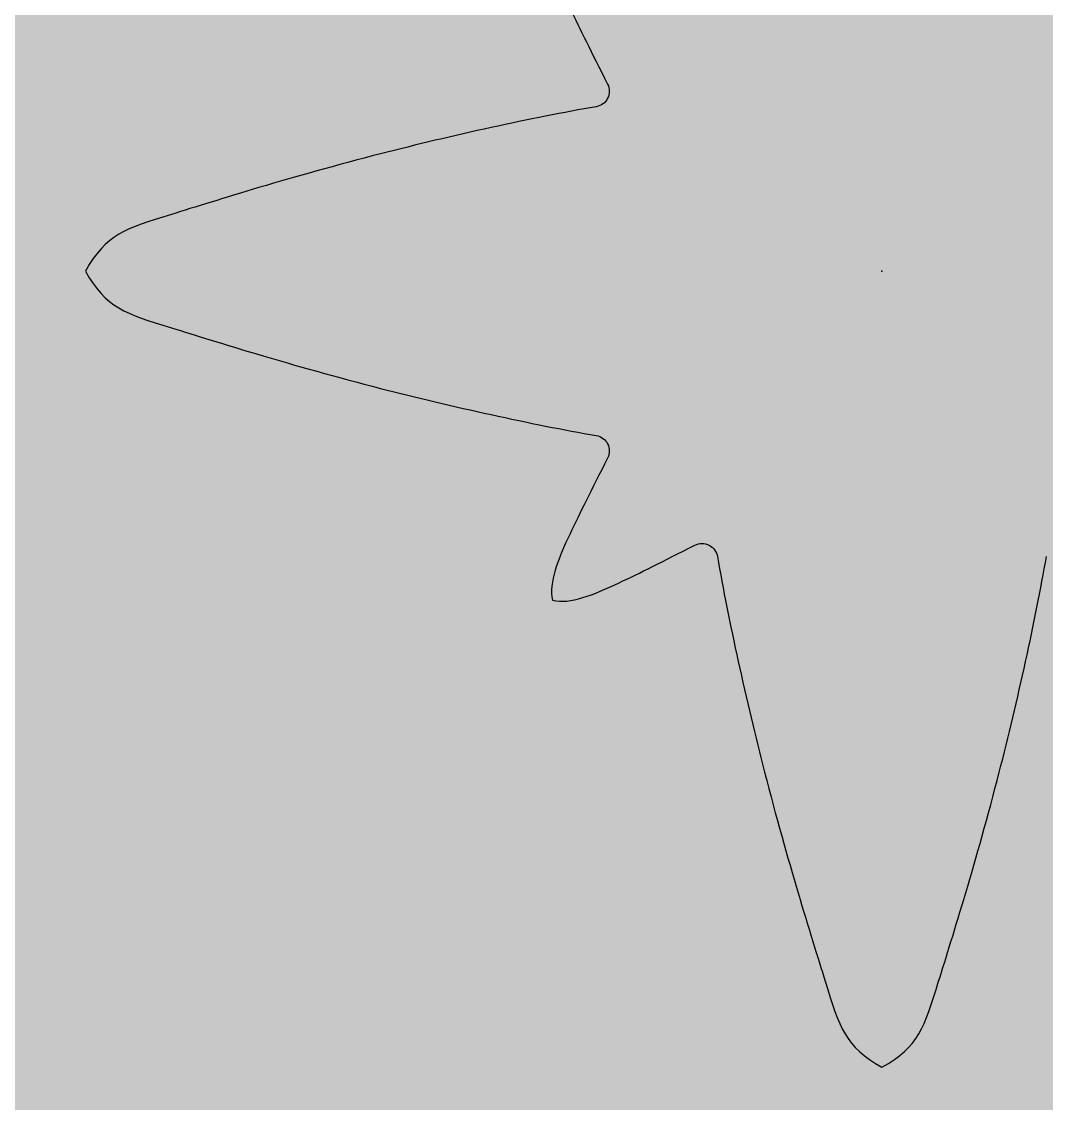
# Model space of a CAD drawing. Header units: metres. Extents: x -6.5 to 29.8, y -1.8 to 5.3.
# Drawn here: x 1.8658 to 1.9623, y 1.0036 to 1.1055 of the extents above; entities that cross this region are included whole.
import ezdxf

# ---------------------------------------------------------------- set-up
doc = ezdxf.new("R2010")
doc.units = ezdxf.units.M
doc.layers.add('BANDERA$ESTRELLAS$GRANDE', color=252, linetype='Continuous', true_color=0x696969)
doc.layers.add('FONDO', color=7, linetype='Continuous', true_color=0x0f132e)

msp = doc.modelspace()

# ---------------------------------------------------------------- hatches: boundary and pattern name
at = {"layer": 'BANDERA$ESTRELLAS$GRANDE'}
msp.add_hatch(color=256, dxfattribs=at).paths.add_polyline_path([(1.972619872218361, 1.099583941419737), (1.976162257160124, 1.106724006397385), (1.976575765037367, 1.107619057667422), (1.976954627177946, 1.108488566200548), (1.977127184128153, 1.108912704659358), (1.977286421281595, 1.109329212696248), (1.977430785850737, 1.109737675398653), (1.977558725048047, 1.110137677854008), (1.977616049886161, 1.110334376828866), (1.977668686085991, 1.110528805149749), (1.977716439549097, 1.110720910952589), (1.977759116177036, 1.110910642373313), (1.977796521871368, 1.111097947547852), (1.977828462533649, 1.111282774612135), (1.977854744065439, 1.111465071702091), (1.977875172368296, 1.11164478695365), (1.977889553343778, 1.111821868502741), (1.97789441542799, 1.111909405431339), (1.977897692893444, 1.111996264485294), (1.977899361477832, 1.112082439181596), (1.977899396918851, 1.112167923037238), (1.977897774954195, 1.112252709569209), (1.977894471321559, 1.112336792294502), (1.977889461758637, 1.112420164730108), (1.977882722003125, 1.112502820393017), (1.977874227792717, 1.112584752800221), (1.977863954865108, 1.112665955468712), (1.977851878957993, 1.112746421915479), (1.977837975809067, 1.112826145657515), (1.977822221156024, 1.112905120211811), (1.977804590736559, 1.112983339095357), (1.977726371853012, 1.113000969514822), (1.977647397298717, 1.113016724167865), (1.977567673556681, 1.113030627316792), (1.977487207109914, 1.113042703223907), (1.977406004441423, 1.113052976151516), (1.977324072034219, 1.113061470361924), (1.97724141637131, 1.113068210117436), (1.977158043935704, 1.113073219680357), (1.977073961210411, 1.113076523312994), (1.97698917467844, 1.11307814527765), (1.976903690822798, 1.113078109836631), (1.976817516126496, 1.113076441252242), (1.976730657072541, 1.113073163786789), (1.976643120143943, 1.113068301702577), (1.976466038594852, 1.113053920727095), (1.976286323343293, 1.113033492424238), (1.976104026253337, 1.113007210892448), (1.975919199189054, 1.112975270230167), (1.975731894014515, 1.112937864535835), (1.975542162593791, 1.112895187907896), (1.975350056790952, 1.11284743444479), (1.975155628470068, 1.11279479824496), (1.97495892949521, 1.112737473406847), (1.974558927039855, 1.112609534209537), (1.97415046433745, 1.112465169640395), (1.97373395630056, 1.112305932486954), (1.97330981784175, 1.112133375536747), (1.972440309308624, 1.111754513396168), (1.964504159708158, 1.107895800688739), (1.964466769828275, 1.107873732514356), (1.964428484897546, 1.107852630567065), (1.964389340067713, 1.107832543618801), (1.964349373810013, 1.107813518877301), (1.964308627839963, 1.107795601715645), (1.964267147016484, 1.107778835404801), (1.964224979215307, 1.107763260851987), (1.964182175176944, 1.107748916347655), (1.964138788329844, 1.107735837323945), (1.964094874589728, 1.107724056127384), (1.964050492136443, 1.107713601808529), (1.964005701170012, 1.107704499931109), (1.963960563647891, 1.107696772402997), (1.963915143005747, 1.107690437331153), (1.963869503864312, 1.10768550890235), (1.963823711725152, 1.107681997291196), (1.963777832658282, 1.107679908596629), (1.963731932984803, 1.107679244807647), (1.963686078957709, 1.107680003798685), (1.963640336444112, 1.107682179354635), (1.963594770612061, 1.107685761225095), (1.963549445625072, 1.107690735207072), (1.963504424347312, 1.107697083254983), (1.963459768062243, 1.107704783616427), (1.963415536207251, 1.107713810991939), (1.963371786126551, 1.107724136716619), (1.963328572844345, 1.107735728961307), (1.963285948859898, 1.107748552950818), (1.963243963965828, 1.107762571196559), (1.963202665090616, 1.107777743740825), (1.963162096165916, 1.107794028409967), (1.96312229801898, 1.107811381073702), (1.963083026144831, 1.107829893970262), (1.96304405008353, 1.107849690301887), (1.963005429931917, 1.107870768420463), (1.962967226359634, 1.107893123053284), (1.962929500343164, 1.107916745213186), (1.962892312887943, 1.107941622131605), (1.962855724740814, 1.107967737216156), (1.962819796095311, 1.107995070034105), (1.962784586292481, 1.108023596322809), (1.962750153520088, 1.108053288027857), (1.962716554513192, 1.108084113369346), (1.962683844259155, 1.108116036936303), (1.962652075710139, 1.108149019808939), (1.962621299506152, 1.108183019708002), (1.962591563711597, 1.108217991170132), (1.962562913568157, 1.108253885747754), (1.962535391266645, 1.108290652231694), (1.962509035740225, 1.10832823689437), (1.962483882481131, 1.108366583751152), (1.962459963382688, 1.108405634837226), (1.962437306608096, 1.108445330497083), (1.962415936487075, 1.108485609683642), (1.962395873441074, 1.10852641026389), (1.962377133937362, 1.108567669327902), (1.962359730471944, 1.108609323498115), (1.962343671580826, 1.108651309235783), (1.962328961878855, 1.108693563141683), (1.962315602124967, 1.108736022248282), (1.962303589312402, 1.108778624300791), (1.962292916782168, 1.108821308024757), (1.962283574357817, 1.108864013378141), (1.962275548499393, 1.108906681786066), (1.961385817235288, 1.113667152676557), (1.960312109087854, 1.118788899699161), (1.95911223857694, 1.124036021037959), (1.957844020222391, 1.129172614877027), (1.956232659633937, 1.135184396172821), (1.952134562635619, 1.148878173353596), (1.951437672058374, 1.151077724805875), (1.95121896838487, 1.151708854177714), (1.950997727995257, 1.152295653160638), (1.950884406536491, 1.152573684412609), (1.950768350904195, 1.152842139854975), (1.950648861100202, 1.153101521750276), (1.950525237126345, 1.153352332361052), (1.950396778984456, 1.153595073949846), (1.950262786676368, 1.153830248779198), (1.950122560203914, 1.154058359111648), (1.950049890406622, 1.15416992204858), (1.949975399568926, 1.154279907209739), (1.949899000191054, 1.154388377377943), (1.949820604773236, 1.15449539533601), (1.949740125815701, 1.154601023866757), (1.949657475818678, 1.154705325753002), (1.949572567282396, 1.154808363777563), (1.949485312707084, 1.154910200723258), (1.949395624592971, 1.155010899372903), (1.949303415440287, 1.155110522509317), (1.949208597749259, 1.155209132915316), (1.949111084020118, 1.15530679337372), (1.949010786753092, 1.155403566667345), (1.948907618448411, 1.155499515579009), (1.948801491606304, 1.155594702891529), (1.948692318726999, 1.155689191387724), (1.948464484857714, 1.155876323062407), (1.948223416842388, 1.156061412865597), (1.947968414682854, 1.156244963059837), (1.947698778380945, 1.156427475907667), (1.947413807938494, 1.156609453671628), (1.947112803357333, 1.156791398614262), (1.946795064639295, 1.156973812998108), (1.946477325921256, 1.156791398614262), (1.946176321340094, 1.156609453671628), (1.945891350897643, 1.156427475907667), (1.945621714595734, 1.156244963059837), (1.9453667124362, 1.156061412865597), (1.945125644420874, 1.155876323062406), (1.944897810551589, 1.155689191387724), (1.944788637672284, 1.155594702891529), (1.944682510830176, 1.155499515579009), (1.944579342525495, 1.155403566667345), (1.944479045258469, 1.15530679337372), (1.944381531529328, 1.155209132915316), (1.944286713838301, 1.155110522509316), (1.944194504685616, 1.155010899372902), (1.944104816571503, 1.154910200723257), (1.944017561996191, 1.154808363777563), (1.943932653459909, 1.154705325753002), (1.943850003462885, 1.154601023866756), (1.94376952450535, 1.154495395336009), (1.943691129087532, 1.154388377377942), (1.943614729709661, 1.154279907209738), (1.943540238871964, 1.154169922048579), (1.943467569074672, 1.154058359111648), (1.943327342602218, 1.153830248779197), (1.94319335029413, 1.153595073949845), (1.943064892152241, 1.153352332361052), (1.942941268178384, 1.153101521750275), (1.942821778374391, 1.152842139854974), (1.942705722742095, 1.152573684412608), (1.942592401283329, 1.152295653160637), (1.942371160893716, 1.151708854177713), (1.942152457220212, 1.151077724805874), (1.93890192252701, 1.140541968786797), (1.937357469644652, 1.13518439617282), (1.935746109056198, 1.129172614877026), (1.934477890701651, 1.124036021037957), (1.933278020190738, 1.11878889969916), (1.932204312043305, 1.113667152676554), (1.931314580779199, 1.108906681786063), (1.931306554920776, 1.108864013378139), (1.931297212496425, 1.108821308024755), (1.931286539966192, 1.108778624300788), (1.931274527153626, 1.10873602224828), (1.931261167399739, 1.10869356314168), (1.931246457697769, 1.10865130923578), (1.931230398806651, 1.108609323498113), (1.931212995341232, 1.1085676693279), (1.931194255837521, 1.108526410263887), (1.93117419279152, 1.10848560968364), (1.931152822670499, 1.108445330497081), (1.931130165895907, 1.108405634837223), (1.931106246797464, 1.108366583751149), (1.93108109353837, 1.108328236894367), (1.931054738011949, 1.108290652231692), (1.931027215710437, 1.108253885747752), (1.930998565566998, 1.108217991170129), (1.930968829772443, 1.108183019707999), (1.930938053568456, 1.108149019808937), (1.93090628501944, 1.108116036936301), (1.930873574765404, 1.108084113369343), (1.930839975758508, 1.108053288027854), (1.930805542986114, 1.108023596322806), (1.930770333183284, 1.107995070034102), (1.930734404537782, 1.107967737216153), (1.930697816390653, 1.107941622131603), (1.930660628935431, 1.107916745213183), (1.930622902918961, 1.107893123053281), (1.930584699346679, 1.107870768420461), (1.930546079195066, 1.107849690301885), (1.930507103133765, 1.107829893970259), (1.930467831259616, 1.107811381073699), (1.93042803311268, 1.107794028409965), (1.93038746418798, 1.107777743740822), (1.930346165312768, 1.107762571196557), (1.930304180418699, 1.107748552950815), (1.930261556434251, 1.107735728961304), (1.930218343152046, 1.107724136716616), (1.930174593071345, 1.107713810991937), (1.930130361216353, 1.107704783616424), (1.930085704931284, 1.10769708325498), (1.930040683653525, 1.107690735207069), (1.929995358666535, 1.107685761225092), (1.929949792834484, 1.107682179354633), (1.929904050320887, 1.107680003798682), (1.929858196293794, 1.107679244807644), (1.929812296620314, 1.107679908596626), (1.929766417553444, 1.107681997291193), (1.929720625414284, 1.107685508902347), (1.92967498627285, 1.10769043733115), (1.929629565630705, 1.107696772402994), (1.929584428108584, 1.107704499931106), (1.929539637142153, 1.107713601808526), (1.929495254688868, 1.107724056127381), (1.929451340948752, 1.107735837323942), (1.929407954101652, 1.107748916347652), (1.92936515006329, 1.107763260851984), (1.929322982262114, 1.107778835404799), (1.929281501438634, 1.107795601715642), (1.929240755468584, 1.107813518877299), (1.929200789210883, 1.107832543618798), (1.92916164438105, 1.107852630567063), (1.929123359450321, 1.107873732514353), (1.929085969570439, 1.107895800688736), (1.92204487124001, 1.111341005518923), (1.921149819969973, 1.111754513396165), (1.920280311436847, 1.112133375536743), (1.919856172978036, 1.11230593248695), (1.919439664941146, 1.112465169640391), (1.919031202238741, 1.112609534209533), (1.918631199783386, 1.112737473406843), (1.918434500808528, 1.112794798244956), (1.918240072487644, 1.112847434444786), (1.918047966684804, 1.112895187907892), (1.91785823526408, 1.112937864535831), (1.917670930089541, 1.112975270230162), (1.917486103025258, 1.113007210892444), (1.917303805935302, 1.113033492424234), (1.917124090683743, 1.11305392072709), (1.916947009134652, 1.113068301702572), (1.916859472206053, 1.113073163786785), (1.916772613152099, 1.113076441252238), (1.916686438455796, 1.113078109836627), (1.916600954600155, 1.113078145277646), (1.916516168068183, 1.113076523312989), (1.91643208534289, 1.113073219680353), (1.916348712907284, 1.113068210117432), (1.916266057244374, 1.113061470361919), (1.91618412483717, 1.113052976151512), (1.91610292216868, 1.113042703223903), (1.916022455721912, 1.113030627316788), (1.915942731979876, 1.113016724167861), (1.91586375742558, 1.113000969514818), (1.915785538542034, 1.112983339095353), (1.915767908122569, 1.112905120211806), (1.915752153469526, 1.112826145657511), (1.9157382503206, 1.112746421915475), (1.915726174413484, 1.112665955468708), (1.915715901485876, 1.112584752800217), (1.915707407275468, 1.112502820393013), (1.915700667519955, 1.112420164730104), (1.915695657957034, 1.112336792294498), (1.915692354324398, 1.112252709569205), (1.915690732359742, 1.112167923037233), (1.915690767800761, 1.112082439181592), (1.915692436385149, 1.111996264485289), (1.915695713850603, 1.111909405431335), (1.915700575934815, 1.111821868502736), (1.915714956910297, 1.111644786953645), (1.915735385213154, 1.111465071702086), (1.915761666744944, 1.111282774612131), (1.915793607407225, 1.111097947547848), (1.915831013101557, 1.110910642373309), (1.915873689729496, 1.110720910952585), (1.915921443192602, 1.110528805149745), (1.915974079392432, 1.110334376828861), (1.916031404230546, 1.110137677854004), (1.916159343427856, 1.109737675398648), (1.916303707996998, 1.109329212696244), (1.91646294515044, 1.108912704659354), (1.916635502100647, 1.108488566200543), (1.917014364241226, 1.107619057667418), (1.917427872118468, 1.106724006397381), (1.920988484824393, 1.099546407057111), (1.921005751983025, 1.099508131707887), (1.921022018751823, 1.099469150482511), (1.921037246959562, 1.099429501141761), (1.9210514002588, 1.099389224011393), (1.921064444331869, 1.099348361877335), (1.921076347090104, 1.099306959861609), (1.92108707886424, 1.099265065279471), (1.921096612583981, 1.099222727478454), (1.921104923944734, 1.099179997660268), (1.921111991559679, 1.099136928686766), (1.921117797095403, 1.099093574871376), (1.921122325389533, 1.099049991757658), (1.921125564548965, 1.099006235886793), (1.921127506027519, 1.098962364556025), (1.921128144682066, 1.098918435570182), (1.921127478806454, 1.098874506988524), (1.921125510142811, 1.098830636869243), (1.921122243870085, 1.098786883013967), (1.921117688569961, 1.098743302714635), (1.921111856170575, 1.098699952505048), (1.921104761868717, 1.098656887919357), (1.921096424031452, 1.098614163259622), (1.921086864078352, 1.098571831374431), (1.921076106345733, 1.098529943450425), (1.921064177934467, 1.098488548818353), (1.921051108543129, 1.098447694775075), (1.921036930288342, 1.098407426422723), (1.921021677514278, 1.098367786525949), (1.921005386593361, 1.09832881538798), (1.920988095720208, 1.098290550745931), (1.920969844700876, 1.098253027685595), (1.920950542844799, 1.098216034198119), (1.92093007369995, 1.09817937125723), (1.920908441785316, 1.098143091731762), (1.920885654709648, 1.098107248772685), (1.920861723228358, 1.098071895593009), (1.920836661281964, 1.098037085239879), (1.920810486015037, 1.098002870360644), (1.920783217774797, 1.097969302964815), (1.92075488008871, 1.097936434183969), (1.920725499620697, 1.097904314031741), (1.92069510610578, 1.097872991166123), (1.920663732263289, 1.097842512656297), (1.920631413688985, 1.097812923756283), (1.92059818872676, 1.097784267687569), (1.920564098320798, 1.097756585432899), (1.92052918584937, 1.097729915543217), (1.920493496941652, 1.097704293959686), (1.920457079279179, 1.097679753852466), (1.920419982383766, 1.097656325477796), (1.920382257393838, 1.097634036054653), (1.920343956831323, 1.097612909662039), (1.92030513436129, 1.097592967157681), (1.920265844546628, 1.097574226118662), (1.920226142600065, 1.097556700804222), (1.920186084135842, 1.097540402140698), (1.920145724923274, 1.097525337728306), (1.920105120644405, 1.097511511869214), (1.920064326657807, 1.097498925616104), (1.920023397770469, 1.097487576840217), (1.919982388019548, 1.097477460317676), (1.919941350465571, 1.097468567832697), (1.919900336998486, 1.097460888296167), (1.915133386905127, 1.096570865648712), (1.910002121142919, 1.095495716195463), (1.904743944748966, 1.094293622863823), (1.899596262760378, 1.093022768581193), (1.893584481464584, 1.091411407992738), (1.87989070428381, 1.087313310994418), (1.877691152831531, 1.086616420417172), (1.877060023459693, 1.086397716743668), (1.876473224476769, 1.086176476354055), (1.876195193224797, 1.086063154895289), (1.875926737782431, 1.085947099262993), (1.875667355887131, 1.085827609459), (1.875416545276354, 1.085703985485143), (1.875173803687561, 1.085575527343255), (1.874938628858209, 1.085441535035167), (1.874710518525758, 1.085301308562712), (1.874598955588827, 1.08522863876542), (1.874488970427668, 1.085154147927724), (1.874380500259464, 1.085077748549853), (1.874273482301397, 1.084999353132035), (1.874167853770649, 1.0849188741745), (1.874063551884404, 1.084836224177477), (1.873960513859843, 1.084751315641195), (1.873858676914149, 1.084664061065882), (1.873757978264504, 1.084574372951769), (1.87365835512809, 1.084482163799085), (1.87355974472209, 1.084387346108058), (1.873462084263686, 1.084289832378917), (1.873365310970061, 1.084189535111891), (1.873269362058398, 1.08408636680721), (1.873174174745877, 1.083980239965102), (1.873079686249682, 1.083871067085798), (1.872892554575, 1.083643233216512), (1.872707464771809, 1.083402165201187), (1.872523914577569, 1.083147163041653), (1.872341401729739, 1.082877526739745), (1.872159423965778, 1.082592556297293), (1.871977479023145, 1.082291551716132), (1.871795064639299, 1.081973812998094), (1.871977479023145, 1.081656074280056), (1.872159423965778, 1.081355069698895), (1.872341401729739, 1.081070099256444), (1.872523914577569, 1.080800462954535), (1.872707464771809, 1.080545460795002), (1.872892554575, 1.080304392779676), (1.873079686249682, 1.080076558910391), (1.873174174745877, 1.079967386031086), (1.873269362058398, 1.079861259188979), (1.873365310970061, 1.079758090884298), (1.873462084263686, 1.079657793617272), (1.87355974472209, 1.079560279888131), (1.87365835512809, 1.079465462197104), (1.873757978264504, 1.07937325304442), (1.873858676914149, 1.079283564930307), (1.873960513859843, 1.079196310354994), (1.874063551884404, 1.079111401818712), (1.874167853770649, 1.079028751821689), (1.874273482301397, 1.078948272864154), (1.874380500259464, 1.078869877446337), (1.874488970427668, 1.078793478068465), (1.874598955588827, 1.078718987230769), (1.874710518525758, 1.078646317433477), (1.874938628858209, 1.078506090961022), (1.875173803687561, 1.078372098652935), (1.875416545276354, 1.078243640511046), (1.875667355887131, 1.078120016537189), (1.875926737782432, 1.078000526733196), (1.876195193224798, 1.077884471100901), (1.876473224476769, 1.077771149642135), (1.877060023459693, 1.077549909252522), (1.877691152831532, 1.077331205579018), (1.88822690885061, 1.074080670885816), (1.893584481464587, 1.072536218003457), (1.899596262760381, 1.070924857415004), (1.904743944748967, 1.069654003132375), (1.910002121142918, 1.068451909800737), (1.915133386905126, 1.06737676034749), (1.919900336998486, 1.066486737700036), (1.919941350465572, 1.066479058163507), (1.919982388019548, 1.066470165678526), (1.920023397770469, 1.066460049155986), (1.920064326657807, 1.066448700380099), (1.920105120644406, 1.066436114126989), (1.920145724923275, 1.066422288267897), (1.920186084135842, 1.066407223855506), (1.920226142600065, 1.066390925191982), (1.920265844546627, 1.066373399877542), (1.92030513436129, 1.066354658838522), (1.920343956831324, 1.066334716334165), (1.920382257393839, 1.06631358994155), (1.920419982383767, 1.066291300518407), (1.92045707927918, 1.066267872143738), (1.920493496941653, 1.066243332036517), (1.920529185849371, 1.066217710452986), (1.920564098320799, 1.066191040563305), (1.920598188726762, 1.066163358308635), (1.920631413688987, 1.066134702239921), (1.920663732263291, 1.066105113339906), (1.920695106105782, 1.066074634830081), (1.920725499620698, 1.066043311964462), (1.920754880088711, 1.066011191812234), (1.920783217774799, 1.065978323031388), (1.92081048601504, 1.065944755635559), (1.920836661281967, 1.065910540756324), (1.920861723228361, 1.065875730403195), (1.920885654709651, 1.065840377223518), (1.920908441785319, 1.065804534264442), (1.920930073699954, 1.065768254738974), (1.920950542844802, 1.065731591798084), (1.920969844700879, 1.065694598310608), (1.920988095720212, 1.065657075250272), (1.921005386593364, 1.065618810608224), (1.921021677514282, 1.065579839470254), (1.921036930288345, 1.06554019957348), (1.921051108543132, 1.065499931221128), (1.921064177934469, 1.065459077177851), (1.921076106345736, 1.065417682545778), (1.921086864078354, 1.065375794621772), (1.921096424031454, 1.065333462736581), (1.921104761868718, 1.065290738076845), (1.921111856170577, 1.065247673491155), (1.921117688569962, 1.065204323281568), (1.921122243870087, 1.065160742982236), (1.921125510142813, 1.06511698912696), (1.921127478806455, 1.065073119007678), (1.921128144682067, 1.06502919042602), (1.921127506027521, 1.064985261440177), (1.921125564548966, 1.064941390109409), (1.921122325389534, 1.064897634238544), (1.921117797095404, 1.064854051124826), (1.921111991559679, 1.064810697309436), (1.921104923944734, 1.064767628335934), (1.921096612583981, 1.064724898517748), (1.92108707886424, 1.064682560716731), (1.921076347090104, 1.064640666134593), (1.92106444433187, 1.064599264118867), (1.9210514002588, 1.064558401984809), (1.921037246959562, 1.064518124854441), (1.921022018751823, 1.06447847551369), (1.921005751983025, 1.064439494288315), (1.920988484824393, 1.06440121893909), (1.917427872118478, 1.057223619598821), (1.917014364241236, 1.056328568328784), (1.916635502100657, 1.055459059795658), (1.91646294515045, 1.055034921336848), (1.916303707997009, 1.054618413299958), (1.916159343427867, 1.054209950597553), (1.916031404230556, 1.053809948142198), (1.915974079392443, 1.05361324916734), (1.915921443192612, 1.053418820846456), (1.915873689729506, 1.053226715043617), (1.915831013101567, 1.053036983622893), (1.915793607407236, 1.052849678448354), (1.915761666744955, 1.052664851384071), (1.915735385213165, 1.052482554294115), (1.915714956910308, 1.052302839042556), (1.915700575934826, 1.052125757493465), (1.915695713850613, 1.052038220564867), (1.91569243638516, 1.051951361510912), (1.915690767800772, 1.051865186814609), (1.915690732359753, 1.051779702958968), (1.915692354324409, 1.051694916426996), (1.915695657957045, 1.051610833701703), (1.915700667519966, 1.051527461266098), (1.915707407275479, 1.051444805603188), (1.915715901485886, 1.051362873195984), (1.915726174413495, 1.051281670527494), (1.91573825032061, 1.051201204080726), (1.915752153469537, 1.05112148033869), (1.91576790812258, 1.051042505784395), (1.915785538542044, 1.050964286900848), (1.915863757425591, 1.050946656481383), (1.915942731979886, 1.05093090182834), (1.916022455721922, 1.050916998679414), (1.91610292216869, 1.050904922772299), (1.91618412483718, 1.05089464984469), (1.916266057244384, 1.050886155634282), (1.916348712907294, 1.05087941587877), (1.916432085342899, 1.050874406315848), (1.916516168068192, 1.050871102683212), (1.916600954600164, 1.050869480718556), (1.916686438455805, 1.050869516159575), (1.916772613152108, 1.050871184743964), (1.916859472206062, 1.050874462209417), (1.916947009134661, 1.050879324293629), (1.917124090683752, 1.050893705269111), (1.91730380593531, 1.050914133571968), (1.917486103025266, 1.050940415103758), (1.917670930089549, 1.05097235576604), (1.917858235264088, 1.051009761460371), (1.918047966684812, 1.05105243808831), (1.918240072487652, 1.051100191551416), (1.918434500808536, 1.051152827751246), (1.918631199783393, 1.05121015258936), (1.919031202238749, 1.051338091786669), (1.919439664941154, 1.051482456355812), (1.919856172978043, 1.051641693509253), (1.920280311436854, 1.05181425045946), (1.92114981996998, 1.052193112600039), (1.922044871240017, 1.052606620477281), (1.929222470580294, 1.056167233183199), (1.929260745929519, 1.05618450034183), (1.929299727154895, 1.056200767110629), (1.929339376495645, 1.056215995318368), (1.929379653626013, 1.056230148617605), (1.929420515760071, 1.056243192690675), (1.929461917775797, 1.056255095448909), (1.929503812357935, 1.056265827223046), (1.929546150158953, 1.056275360942786), (1.929588879977139, 1.05628367230354), (1.929631948950641, 1.056290739918485), (1.92967530276603, 1.056296545454209), (1.929718885879749, 1.056301073748338), (1.929762641750614, 1.056304312907771), (1.929806513081382, 1.056306254386325), (1.929850442067225, 1.056306893040871), (1.929894370648882, 1.056306227165259), (1.929938240768164, 1.056304258501617), (1.92998199462344, 1.056300992228891), (1.930025574922772, 1.056296436928767), (1.93006892513236, 1.056290604529381), (1.930111989718051, 1.056283510227523), (1.930154714377786, 1.056275172390257), (1.930197046262977, 1.056265612437158), (1.930238934186982, 1.05625485470454), (1.930280328819055, 1.056242926293273), (1.930321182862333, 1.056229856901936), (1.930361451214686, 1.056215678647149), (1.930401091111459, 1.056200425873085), (1.930440062249429, 1.056184134952169), (1.930478326891477, 1.056166844079016), (1.930515849951814, 1.056148593059684), (1.93055284343929, 1.056129291203607), (1.930589506380179, 1.056108822058758), (1.930625785905646, 1.056087190144124), (1.930661628864724, 1.056064403068455), (1.9306969820444, 1.056040471587165), (1.930731792397529, 1.056015409640771), (1.930766007276764, 1.055989234373844), (1.930799574672593, 1.055961966133603), (1.930832443453439, 1.055933628447516), (1.930864563605666, 1.055904247979503), (1.930895886471285, 1.055873854464587), (1.93092636498111, 1.055842480622095), (1.930955953881125, 1.055810162047791), (1.930984609949838, 1.055776937085565), (1.931012292204508, 1.055742846679603), (1.931038962094189, 1.055707934208176), (1.93106458367772, 1.055672245300457), (1.93108912378494, 1.055635827637984), (1.93111255215961, 1.055598730742571), (1.931134841582753, 1.055561005752643), (1.931155967975367, 1.055522705190128), (1.931175910479725, 1.055483882720095), (1.931194651518744, 1.055444592905432), (1.931212176833184, 1.055404890958869), (1.931228475496708, 1.055364832494646), (1.931243539909099, 1.055324473282079), (1.931257365768191, 1.05528386900321), (1.931269952021301, 1.055243075016612), (1.931281300797187, 1.055202146129273), (1.931291417319728, 1.055161136378352), (1.931300309804708, 1.055120098824375), (1.931307989341237, 1.05507908535729), (1.932198011988694, 1.05031213526393), (1.933273161441943, 1.04518086950172), (1.934475254773583, 1.039922693107769), (1.935746109056213, 1.034775011119181), (1.937357469644668, 1.028763229823387), (1.941455566642988, 1.015069452642613), (1.942152457220233, 1.012869901190335), (1.942371160893737, 1.012238771818496), (1.94259240128335, 1.011651972835572), (1.942705722742116, 1.0113739415836), (1.942821778374411, 1.011105486141235), (1.942941268178404, 1.010846104245934), (1.943064892152261, 1.010595293635157), (1.943193350294149, 1.010352552046364), (1.943327342602236, 1.010117377217012), (1.94346756907469, 1.009889266884561), (1.943540238871982, 1.00977770394763), (1.943614729709678, 1.009667718786471), (1.943691129087549, 1.009559248618267), (1.943769524505367, 1.0094522306602), (1.943850003462902, 1.009346602129453), (1.943932653459924, 1.009242300243207), (1.944017561996206, 1.009139262218646), (1.944104816571518, 1.009037425272952), (1.944194504685631, 1.008936726623307), (1.944286713838315, 1.008837103486893), (1.944381531529342, 1.008738493080893), (1.944479045258483, 1.00864083262249), (1.944579342525508, 1.008544059328865), (1.944682510830188, 1.008448110417201), (1.944788637672295, 1.00835292310468), (1.9448978105516, 1.008258434608486), (1.945125644420884, 1.008071302933803), (1.945366712436209, 1.007886213130612), (1.945621714595741, 1.007702662936373), (1.945891350897648, 1.007520150088542), (1.946176321340098, 1.007338172324581), (1.946477325921258, 1.007156227381948), (1.946795064639295, 1.006973812998102), (1.947112803357333, 1.007156227381948), (1.947413807938494, 1.007338172324581), (1.947698778380945, 1.007520150088542), (1.947968414682854, 1.007702662936373), (1.948223416842388, 1.007886213130613), (1.948464484857714, 1.008071302933803), (1.948692318726999, 1.008258434608486), (1.948801491606304, 1.008352923104681), (1.948907618448411, 1.008448110417201), (1.949010786753092, 1.008544059328865), (1.949111084020118, 1.00864083262249), (1.949208597749259, 1.008738493080893), (1.949303415440287, 1.008837103486893), (1.949395624592971, 1.008936726623307), (1.949485312707084, 1.009037425272952), (1.949572567282396, 1.009139262218647), (1.949657475818678, 1.009242300243208), (1.949740125815701, 1.009346602129453), (1.949820604773236, 1.0094522306602), (1.949899000191054, 1.009559248618267), (1.949975399568926, 1.009667718786471), (1.950049890406622, 1.00977770394763), (1.950122560203914, 1.009889266884562), (1.950262786676368, 1.010117377217012), (1.950396778984456, 1.010352552046364), (1.950525237126345, 1.010595293635157), (1.950648861100202, 1.010846104245934), (1.950768350904195, 1.011105486141235), (1.950884406536491, 1.011373941583601), (1.950997727995257, 1.011651972835572), (1.95121896838487, 1.012238771818496), (1.951437672058374, 1.012869901190335), (1.954688206751579, 1.023405657209412), (1.956232659633938, 1.028763229823388), (1.957844020222392, 1.034775011119183), (1.959114874505022, 1.03992269310777), (1.960316967836661, 1.045180869501722), (1.96139211728991, 1.050312135263932), (1.962282139937367, 1.055079085357293), (1.962289819473896, 1.055120098824378), (1.962298711958876, 1.055161136378354), (1.962308828481416, 1.055202146129276), (1.962320177257303, 1.055243075016614), (1.962332763510413, 1.055283869003212), (1.962346589369504, 1.055324473282081), (1.962361653781896, 1.055364832494649), (1.962377952445419, 1.055404890958872), (1.962395477759859, 1.055444592905434), (1.962414218798878, 1.055483882720097), (1.962434161303236, 1.055522705190131), (1.96245528769585, 1.055561005752646), (1.962477577118993, 1.055598730742574), (1.962501005493662, 1.055635827637987), (1.962525545600882, 1.055672245300459), (1.962551167184413, 1.055707934208178), (1.962577837074094, 1.055742846679606), (1.962605519328764, 1.055776937085568), (1.962634175397479, 1.055810162047793), (1.962663764297493, 1.055842480622097), (1.962694242807318, 1.055873854464589), (1.962725565672937, 1.055904247979505), (1.962757685825164, 1.055933628447518), (1.96279055460601, 1.055961966133605), (1.962824122001839, 1.055989234373846), (1.962858336881074, 1.056015409640773), (1.962893147234204, 1.056040471587168), (1.96292850041388, 1.056064403068458), (1.962964343372957, 1.056087190144126), (1.963000622898424, 1.05610882205876), (1.963037285839314, 1.056129291203609), (1.96307427932679, 1.056148593059686), (1.963111802387126, 1.056166844079018), (1.963150067029175, 1.056184134952171), (1.963189038167144, 1.056200425873088), (1.963228678063918, 1.056215678647151), (1.96326894641627, 1.056229856901939), (1.963309800459548, 1.056242926293276), (1.963351195091621, 1.056254854704542), (1.963393083015626, 1.056265612437161), (1.963435414900818, 1.05627517239026), (1.963478139560553, 1.056283510227525), (1.963521204146244, 1.056290604529384), (1.963564554355831, 1.056296436928769), (1.963608134655163, 1.056300992228894), (1.963651888510438, 1.056304258501619), (1.96369575862972, 1.056306227165261), (1.963739687211378, 1.056306893040874), (1.963783616197221, 1.056306254386327), (1.963827487527989, 1.056304312907773), (1.963871243398854, 1.056301073748341), (1.963914826512572, 1.056296545454211), (1.963958180327962, 1.056290739918487), (1.964001249301464, 1.056283672303542), (1.96404397911965, 1.056275360942789), (1.964086316920667, 1.056265827223048), (1.964128211502804, 1.056255095448911), (1.96416961351853, 1.056243192690677), (1.964210475652589, 1.056230148617608), (1.964250752782956, 1.05621599531837), (1.964290402123707, 1.056200767110631), (1.964329383349082, 1.056184500341833), (1.964367658698307, 1.056167233183201), (1.971545258038586, 1.052606620477285), (1.972440309308623, 1.052193112600043), (1.973309817841749, 1.051814250459464), (1.97373395630056, 1.051641693509257), (1.97415046433745, 1.051482456355816), (1.974558927039855, 1.051338091786673), (1.97495892949521, 1.051210152589364), (1.975155628470068, 1.05115282775125), (1.975350056790952, 1.05110019155142), (1.975542162593791, 1.051052438088314), (1.975731894014515, 1.051009761460375), (1.975919199189054, 1.050972355766044), (1.976104026253337, 1.050940415103763), (1.976286323343293, 1.050914133571973), (1.976466038594852, 1.050893705269116), (1.976643120143943, 1.050879324293634), (1.976730657072541, 1.050874462209421), (1.976817516126496, 1.050871184743968), (1.976903690822798, 1.05086951615958), (1.97698917467844, 1.050869480718561), (1.977073961210411, 1.050871102683217), (1.977158043935704, 1.050874406315853), (1.97724141637131, 1.050879415878774), (1.977324072034219, 1.050886155634287), (1.977406004441423, 1.050894649844694), (1.977487207109914, 1.050904922772304), (1.977567673556681, 1.050916998679419), (1.977647397298717, 1.050930901828345), (1.977726371853012, 1.050946656481388), (1.977804590736559, 1.050964286900853), (1.977822221156024, 1.0510425057844), (1.977837975809067, 1.051121480338695), (1.977851878957993, 1.051201204080731), (1.977863954865108, 1.051281670527498), (1.977874227792717, 1.051362873195989), (1.977882722003125, 1.051444805603193), (1.977889461758637, 1.051527461266102), (1.977894471321559, 1.051610833701708), (1.977897774954195, 1.051694916427001), (1.977899396918851, 1.051779702958973), (1.977899361477832, 1.051865186814614), (1.977897692893444, 1.051951361510917), (1.97789441542799, 1.052038220564871), (1.977889553343778, 1.052125757493469), (1.977875172368296, 1.052302839042561), (1.977854744065439, 1.052482554294119), (1.977828462533649, 1.052664851384075), (1.977796521871368, 1.052849678448358), (1.977759116177036, 1.053036983622897), (1.977716439549097, 1.053226715043621), (1.977668686085991, 1.053418820846461), (1.97761604988616, 1.053613249167344), (1.977558725048047, 1.053809948142202), (1.977430785850737, 1.054209950597558), (1.977286421281595, 1.054618413299963), (1.977127184128153, 1.055034921336852), (1.976954627177946, 1.055459059795663), (1.976575765037367, 1.056328568328789), (1.976162257160124, 1.057223619598826), (1.972601644454207, 1.064401218939094), (1.972584377295575, 1.064439494288318), (1.972568110526776, 1.064478475513694), (1.972552882319037, 1.064518124854445), (1.972538729019799, 1.064558401984813), (1.972525684946729, 1.064599264118871), (1.972513782188495, 1.064640666134597), (1.972503050414358, 1.064682560716734), (1.972493516694617, 1.064724898517752), (1.972485205333864, 1.064767628335938), (1.972478137718919, 1.06481069730944), (1.972472332183195, 1.064854051124829), (1.972467803889064, 1.064897634238548), (1.972464564729632, 1.064941390109413), (1.972462623251078, 1.064985261440181), (1.972461984596531, 1.065029190426024), (1.972462650472143, 1.065073119007682), (1.972464619135786, 1.065116989126963), (1.972467885408511, 1.065160742982239), (1.972472440708636, 1.065204323281571), (1.972478273108021, 1.065247673491158), (1.972485367409879, 1.065290738076849), (1.972493705247145, 1.065333462736584), (1.972503265200244, 1.065375794621776), (1.972514022932863, 1.065417682545782), (1.972525951344129, 1.065459077177854), (1.972539020735467, 1.065499931221132), (1.972553198990253, 1.065540199573484), (1.972568451764317, 1.065579839470258), (1.972584742685234, 1.065618810608227), (1.972602033558387, 1.065657075250276), (1.972620284577719, 1.065694598310612), (1.972639586433796, 1.065731591798088), (1.972660055578645, 1.065768254738977), (1.972681687493279, 1.065804534264445), (1.972704474568947, 1.065840377223522), (1.972728406050238, 1.065875730403198), (1.972753467996632, 1.065910540756328), (1.972779643263559, 1.065944755635563), (1.9728069115038, 1.065978323031392), (1.972835249189887, 1.066011191812238), (1.9728646296579, 1.066043311964465), (1.972895023172816, 1.066074634830084), (1.972926397015308, 1.06610511333991), (1.972958715589612, 1.066134702239924), (1.972991940551838, 1.066163358308638), (1.9730260309578, 1.066191040563309), (1.973060943429228, 1.06621771045299), (1.973096632336947, 1.066243332036521), (1.973133049999419, 1.066267872143741), (1.973170146894832, 1.066291300518411), (1.973207871884761, 1.066313589941554), (1.973246172447276, 1.066334716334168), (1.973284994917309, 1.066354658838526), (1.973324284731972, 1.066373399877545), (1.973363986678534, 1.066390925191985), (1.973404045142758, 1.06640722385551), (1.973444404355325, 1.066422288267901), (1.973485008634194, 1.066436114126993), (1.973525802620792, 1.066448700380103), (1.973566731508131, 1.06646004915599), (1.973607741259052, 1.06647016567853), (1.973648778813029, 1.06647905816351), (1.973689792280114, 1.06648673770004), (1.978456742373474, 1.067376760347494), (1.983588008135682, 1.068451909800742), (1.988846184529633, 1.069654003132381), (1.993993866518219, 1.07092485741501), (2.000005647814013, 1.072536218003465), (2.013699424994788, 1.076634315001783), (2.015898976447066, 1.077331205579028), (2.016530105818905, 1.077549909252532), (2.01711690480183, 1.077771149642145), (2.017394936053801, 1.077884471100911), (2.017663391496166, 1.078000526733207), (2.017922773391467, 1.0781200165372), (2.018173584002244, 1.078243640511057), (2.018416325591037, 1.078372098652945), (2.018651500420389, 1.078506090961033), (2.01887961075284, 1.078646317433487), (2.018991173689771, 1.078718987230779), (2.01910115885093, 1.078793478068476), (2.019209629019134, 1.078869877446347), (2.019316646977201, 1.078948272864165), (2.019422275507948, 1.0790287518217), (2.019526577394193, 1.079111401818723), (2.019629615418754, 1.079196310355005), (2.019731452364448, 1.079283564930317), (2.019832151014094, 1.07937325304443), (2.019931774150507, 1.079465462197115), (2.020030384556507, 1.079560279888142), (2.020128045014911, 1.079657793617283), (2.020224818308535, 1.079758090884309), (2.020320767220199, 1.07986125918899), (2.020415954532719, 1.079967386031097), (2.020510443028914, 1.080076558910402), (2.020697574703596, 1.080304392779687), (2.020882664506787, 1.080545460795013), (2.021066214701027, 1.080800462954546), (2.021248727548857, 1.081070099256455), (2.021430705312818, 1.081355069698906), (2.021612650255451, 1.081656074280067), (2.021795064639297, 1.081973812998105), (2.021612650255451, 1.082291551716144), (2.021430705312818, 1.082592556297305), (2.021248727548857, 1.082877526739756), (2.021066214701027, 1.083147163041664), (2.020882664506787, 1.083402165201198), (2.020697574703596, 1.083643233216523), (2.020510443028914, 1.083871067085809), (2.020415954532719, 1.083980239965114), (2.020320767220199, 1.084086366807221), (2.020224818308535, 1.084189535111902), (2.020128045014911, 1.084289832378928), (2.020030384556507, 1.084387346108069), (2.019931774150507, 1.084482163799096), (2.019832151014094, 1.08457437295178), (2.019731452364448, 1.084664061065894), (2.019629615418754, 1.084751315641206), (2.019526577394193, 1.084836224177488), (2.019422275507948, 1.084918874174511), (2.019316646977201, 1.084999353132046), (2.019209629019134, 1.085077748549863), (2.01910115885093, 1.085154147927735), (2.018991173689771, 1.085228638765431), (2.01887961075284, 1.085301308562723), (2.018651500420389, 1.085441535035177), (2.018416325591037, 1.085575527343265), (2.018173584002244, 1.085703985485154), (2.017922773391467, 1.08582760945901), (2.017663391496166, 1.085947099263003), (2.017394936053801, 1.086063154895299), (2.01711690480183, 1.086176476354065), (2.016530105818905, 1.086397716743678), (2.015898976447066, 1.086616420417182), (2.005363220427991, 1.089866955110386), (2.000005647814014, 1.091411407992745), (1.993993866518219, 1.0930227685812), (1.98884618452963, 1.09429362286383), (1.983588008135678, 1.095495716195469), (1.978456742373469, 1.096570865648717), (1.97368979228011, 1.097460888296171), (1.973648778813025, 1.097468567832701), (1.973607741259049, 1.09747746031768), (1.973566731508128, 1.097487576840221), (1.973525802620789, 1.097498925616108), (1.973485008634191, 1.097511511869218), (1.973444404355322, 1.09752533772831), (1.973404045142755, 1.097540402140701), (1.973363986678532, 1.097556700804226), (1.973324284731969, 1.097574226118666), (1.973284994917306, 1.097592967157685), (1.973246172447273, 1.097612909662043), (1.973207871884758, 1.097634036054657), (1.97317014689483, 1.0976563254778), (1.973133049999416, 1.09767975385247), (1.973096632336944, 1.09770429395969), (1.973060943429225, 1.097729915543221), (1.973026030957797, 1.097756585432902), (1.972991940551834, 1.097784267687572), (1.972958715589609, 1.097812923756286), (1.972926397015305, 1.097842512656301), (1.972895023172814, 1.097872991166126), (1.972864629657898, 1.097904314031745), (1.972835249189885, 1.097936434183973), (1.972806911503798, 1.097969302964819), (1.972779643263557, 1.098002870360648), (1.972753467996629, 1.098037085239882), (1.972728406050235, 1.098071895593012), (1.972704474568945, 1.098107248772688), (1.972681687493277, 1.098143091731766), (1.972660055578642, 1.098179371257233), (1.972639586433794, 1.098216034198123), (1.972620284577717, 1.098253027685599), (1.972602033558385, 1.098290550745935), (1.972584742685233, 1.098328815387984), (1.972568451764316, 1.098367786525953), (1.972553198990252, 1.098407426422727), (1.972539020735465, 1.098447694775078), (1.972525951344127, 1.098488548818356), (1.972514022932862, 1.098529943450429), (1.972503265200243, 1.098571831374435), (1.972493705247144, 1.098614163259626), (1.972485367409878, 1.098656887919361), (1.97247827310802, 1.098699952505052), (1.972472440708634, 1.098743302714639), (1.972467885408509, 1.09878688301397), (1.972464619135784, 1.098830636869246), (1.972462650472142, 1.098874506988528), (1.972461984596529, 1.098918435570186), (1.972462623251076, 1.098962364556029), (1.972464564729629, 1.099006235886796), (1.972467803889062, 1.099049991757661), (1.972472332183192, 1.09909357487138), (1.972478137718916, 1.099136928686769), (1.972485205333861, 1.099179997660271), (1.972493516694614, 1.099222727478457), (1.972503050414355, 1.099265065279475), (1.972513782188491, 1.099306959861613), (1.972525684946725, 1.099348361877338), (1.972538729019794, 1.099389224011397), (1.972552882319032, 1.099429501141764), (1.972568110526771, 1.099469150482514), (1.97258437729557, 1.099508131707891), (1.972601644454202, 1.099546407057115)], flags=0)
at = {"layer": 'FONDO'}
msp.add_hatch(color=256, dxfattribs=at).paths.add_polyline_path([(2.086610447010974, 0.2121887453004001), (2.078847718422963, 0.1981083685286606), (2.070954892126924, 0.1843881261053961), (2.062931968122854, 0.1710280180306065), (2.054778946410756, 0.1580280443042918), (2.046495826990628, 0.1453882049264521), (2.038082609862471, 0.1331084998970873), (2.029539295026285, 0.1211889292161975), (2.02086588248207, 0.1096294928837826), (2.012062372229825, 0.0984301908998426), (2.003128764269551, 0.08759102326437757), (1.994065058601248, 0.07711198997738747), (1.984871255224916, 0.0669930910388723), (1.975547354140555, 0.05723432644883207), (1.966093355348164, 0.04783569620726678), (1.956509258847744, 0.03879720031417642), (1.946795064639295, 0.03011883876956101), (1.937080870430846, 0.03879720031417636), (1.927496773930425, 0.04783569620726663), (1.918042775138035, 0.05723432644883185), (1.908718874053673, 0.066993091038872), (1.899525070677341, 0.07711198997738708), (1.890461365009038, 0.0875910232643771), (1.881527757048764, 0.09843019089984203), (1.872724246796519, 0.1096294928837819), (1.864050834252304, 0.1211889292161968), (1.855507519416117, 0.1331084998970865), (1.84709430228796, 0.1453882049264512), (1.838811182867833, 0.1580280443042908), (1.830658161155734, 0.1710280180306054), (1.822635237151665, 0.1843881261053948), (1.814742410855624, 0.1981083685286593), (1.806979682267613, 0.2121887453003986), (1.806779384664897, 0.2135433800732113), (1.806607858220099, 0.2149264378383948), (1.806466352869478, 0.2163380055611747), (1.806356118549291, 0.2177781702067767), (1.806278405195797, 0.2192470187404265), (1.806234462745254, 0.2207446381273495), (1.806225541133919, 0.2222711153327715), (1.806252890298051, 0.2238265373219182), (1.806317760173907, 0.225410991060015), (1.806421400697746, 0.2270245635122877), (1.806565061805825, 0.228667341643962), (1.806749993434403, 0.2303394124202633), (1.806977445519738, 0.2320408628064175), (1.807248667998087, 0.23377177976765), (1.807564910805708, 0.2355322502691866), (1.80792742387886, 0.2373223612762529), (1.8083374571538, 0.2391421997540745), (1.808796260566787, 0.240991852667877), (1.809305084054078, 0.242871406982886), (1.809865177551932, 0.2447809496643273), (1.810477790996606, 0.2467205676774264), (1.811144174324358, 0.248690347987409), (1.811865577471447, 0.2506903775595007), (1.81264325037413, 0.2527207433589271), (1.813478442968666, 0.2547815323509139), (1.814372405191311, 0.2568728315006867), (1.815326386978326, 0.2589947277734712), (1.816341638265966, 0.2611473081344929), (1.817419408990491, 0.2633306595489776), (1.818560949088158, 0.2655448689821508), (1.821040337147951, 0.2700662097654653), (1.823789801935408, 0.2747120262062416), (1.826819342940595, 0.2794830140262846), (1.830138959653575, 0.2843798689473996), (1.833758651564411, 0.2894032866913915), (1.837688418163168, 0.2945539629800655), (1.841938258939909, 0.2998325935352266), (1.846518173384698, 0.3052398740786798), (1.8514381609876, 0.3107765003322303), (1.856708221238678, 0.316443168017683), (1.862338353627996, 0.3222405728568432), (1.868338557645618, 0.3281694105715157), (1.874718832781607, 0.3342303768835057), (1.881489178526029, 0.3404241675146183), (1.888659594368946, 0.3467514781866586), (1.904240634310522, 0.3598094425407423), (1.902675384787102, 0.359501306251481), (1.901026257014901, 0.3591359334311709), (1.899297210437403, 0.3587151897071157), (1.897492204498089, 0.3582409407066193), (1.893670152307946, 0.3571393893855186), (1.889591775992328, 0.3558462044863002), (1.885288751099096, 0.3543763110273951), (1.880792753176108, 0.3527446340272345), (1.871348540432298, 0.3490556294768716), (1.861512542143767, 0.3448985909826611), (1.851538162693386, 0.3403929186920522), (1.841678806464023, 0.3356580127524945), (1.832187877838548, 0.3308132733114375), (1.825598824183023, 0.3272394083634974), (1.822388314191146, 0.3254015922370904), (1.819212328552948, 0.3235016957916145), (1.816054752115746, 0.3215186006139867), (1.812899469726857, 0.3194311882911239), (1.809730366233598, 0.3172183404099431), (1.806531326483285, 0.3148589385573611), (1.803286235323236, 0.312331864320295), (1.799978977600766, 0.3096159992856615), (1.796593438163193, 0.3066902250403777), (1.793113501857833, 0.3035334231713603), (1.789523053532004, 0.3001244752655264), (1.785805978033022, 0.2964422629097929), (1.781946160208203, 0.2924656676910766), (1.777927484904865, 0.2881735711962945), (1.776923672125763, 0.2964054600045033), (1.775740402872194, 0.3046244234107046), (1.774377677144159, 0.3128304614148987), (1.772835494941657, 0.3210235740170854), (1.771113856264689, 0.3292037612172647), (1.769212761113253, 0.3373710230154366), (1.767132209487352, 0.3455253594116012), (1.764872201386983, 0.3536667704057585), (1.762432736812148, 0.3617952559979084), (1.759813815762846, 0.3699108161880509), (1.757015438239078, 0.378013450976186), (1.754037604240843, 0.3861031603623138), (1.750880313768142, 0.3941799443464342), (1.747543566820974, 0.4022438029285473), (1.744027363399339, 0.410294736108653), (1.740331703503238, 0.4183327438867513), (1.736456587132669, 0.4263578262628424), (1.732402014287635, 0.4343699832369259), (1.728167984968133, 0.4423692148090022), (1.723754499174166, 0.4503555209790711), (1.71438915816283, 0.4662893571131869), (1.704305991253627, 0.4821714916392732), (1.693504998446558, 0.4980019245573301), (1.681986179741623, 0.5137806558673574), (1.66974953513882, 0.5295076855693555), (1.656795064638152, 0.545183013663324), (1.656795064639297, 1.107429301497063), (1.658991318696958, 1.107652033891823), (1.661198165312187, 1.107920841048651), (1.663414299657131, 1.108236510164976), (1.665638367560181, 1.108599785043833), (1.667868966971093, 1.109011362856811), (1.670104649655149, 1.109471890939055), (1.672343923118764, 1.109981963633785), (1.674585252767499, 1.110542119204385), (1.676827064295981, 1.111152836832592), (1.679067746307581, 1.111814533721673), (1.6813056531601, 1.112527562323662), (1.683539108031943, 1.113292207709799), (1.685766406201552, 1.114108685103183), (1.687985818531059, 1.11497713759234), (1.690195595143344, 1.115897634043972), (1.692393969279917, 1.116870167232448), (1.694579161325311, 1.117894652202799), (1.69674938298198, 1.118970924882916), (1.698902841578129, 1.120098740959458), (1.701037744489349, 1.121277775030565), (1.703152303653623, 1.122507620046964), (1.705244740157964, 1.123787787051279), (1.707313288873895, 1.125117705223549), (1.709356203118094, 1.126496722238971), (1.711371759313784, 1.127924104941773), (1.713358261627976, 1.129399040336989), (1.715314046559364, 1.130920636899618), (1.717237487451644, 1.132487926198436), (1.719126998907149, 1.134099864829389), (1.720981041076169, 1.135755336651231), (1.722798123797892, 1.13745315531386), (1.724576810569815, 1.139192067067585), (1.72631572232354, 1.140970753839508), (1.728013540986169, 1.142787836561232), (1.729669012808012, 1.144641878730252), (1.731280951438964, 1.146531390185757), (1.732848240737783, 1.148454831078036), (1.734369837300412, 1.150410616009424), (1.735844772695627, 1.152397118323615), (1.73727215539843, 1.154412674519306), (1.738651172413852, 1.156455588763505), (1.739981090586122, 1.158524137479436), (1.741261257590437, 1.160616573983777), (1.742491102606837, 1.162731133148052), (1.743670136677944, 1.164866036059272), (1.744797952754484, 1.16701949465542), (1.745874225434602, 1.16918971631209), (1.746898710404953, 1.171374908357484), (1.747871243593429, 1.173573282494058), (1.748791740045061, 1.175783059106342), (1.749660192534219, 1.17800247143585), (1.750476669927603, 1.180229769605459), (1.75124131531374, 1.182463224477302), (1.751954343915728, 1.184701131329821), (1.75261604080481, 1.186941813341421), (1.753226758433017, 1.189183624869903), (1.753786914003618, 1.191424954518638), (1.754296986698347, 1.193664227982252), (1.754757514780591, 1.195899910666309), (1.755169092593569, 1.198130510077221), (1.755532367472427, 1.200354577980272), (1.755848036588751, 1.202570712325215), (1.75611684374558, 1.204777558940444), (1.75633957614034, 1.206973812998105), (2.13725055313825, 1.206973812998105), (2.13747328553301, 1.204777558940444), (2.137742092689838, 1.202570712325215), (2.138057761806163, 1.200354577980271), (2.13842103668502, 1.198130510077221), (2.138832614497999, 1.195899910666309), (2.139293142580242, 1.193664227982252), (2.139803215274971, 1.191424954518638), (2.140363370845571, 1.189183624869903), (2.140974088473779, 1.186941813341421), (2.14163578536286, 1.18470113132982), (2.142348813964848, 1.182463224477301), (2.143113459350985, 1.180229769605458), (2.143929936744369, 1.178002471435849), (2.144798389233527, 1.175783059106342), (2.145718885685159, 1.173573282494057), (2.146691418873635, 1.171374908357484), (2.147715903843986, 1.169189716312091), (2.148792176524104, 1.16701949465542), (2.149919992600644, 1.164866036059272), (2.151099026671751, 1.162731133148052), (2.152328871688151, 1.160616573983777), (2.153609038692466, 1.158524137479436), (2.154938956864736, 1.156455588763505), (2.156317973880157, 1.154412674519306), (2.15774535658296, 1.152397118323616), (2.159220291978175, 1.150410616009425), (2.160741888540804, 1.148454831078036), (2.162309177839623, 1.146531390185757), (2.163921116470576, 1.144641878730252), (2.165576588292419, 1.142787836561232), (2.167274406955047, 1.140970753839509), (2.169013318708771, 1.139192067067585), (2.170792005480695, 1.137453155313861), (2.172609088202419, 1.135755336651232), (2.174463130371438, 1.134099864829389), (2.176352641826944, 1.132487926198437), (2.178276082719222, 1.130920636899618), (2.18023186765061, 1.129399040336989), (2.182218369964802, 1.127924104941774), (2.184233926160492, 1.126496722238971), (2.186276840404691, 1.12511770522355), (2.188345389120622, 1.12378778705128), (2.190437825624963, 1.122507620046965), (2.192552384789238, 1.121277775030565), (2.194687287700458, 1.120098740959458), (2.196840746296606, 1.118970924882917), (2.199010967953277, 1.1178946522028), (2.20119615999867, 1.116870167232449), (2.203394534135243, 1.115897634043973), (2.205604310747528, 1.114977137592341), (2.207823723077035, 1.114108685103183), (2.210051021246644, 1.113292207709799), (2.212284476118487, 1.112527562323662), (2.214522382971007, 1.111814533721674), (2.216763064982607, 1.111152836832593), (2.219004876511089, 1.110542119204385), (2.221246206159824, 1.109981963633786), (2.223485479623438, 1.109471890939056), (2.225721162307495, 1.109011362856812), (2.227951761718406, 1.108599785043834), (2.230175829621456, 1.108236510164977), (2.2323919639664, 1.107920841048652), (2.234598810581629, 1.107652033891823), (2.23679506463929, 1.107429301497064), (2.236795064640436, 0.5451830136633229), (2.223840594139768, 0.5295076855693545), (2.211603949536966, 0.5137806558673566), (2.20008513083203, 0.4980019245573291), (2.189284138024961, 0.4821714916392723), (2.179200971115759, 0.4662893571131861), (2.169835630104424, 0.4503555209790704), (2.165422144310456, 0.4423692148090015), (2.161188114990954, 0.4343699832369253), (2.157133542145919, 0.4263578262628417), (2.153258425775352, 0.4183327438867507), (2.14956276587925, 0.4102947361086524), (2.146046562457615, 0.4022438029285468), (2.142709815510447, 0.3941799443464337), (2.139552525037745, 0.3861031603623133), (2.13657469103951, 0.3780134509761855), (2.133776313515742, 0.3699108161880504), (2.131157392466441, 0.361795255997908), (2.128717927891606, 0.3536667704057582), (2.126457919791237, 0.345525359411601), (2.124377368165336, 0.3373710230154364), (2.122476273013901, 0.3292037612172646), (2.120754634336932, 0.3210235740170853), (2.11921245213443, 0.3128304614148987), (2.117849726406395, 0.3046244234107047), (2.116666457152827, 0.2964054600045033), (2.115662644373725, 0.2881735711962946), (2.111643969070387, 0.2924656676910767), (2.107784151245568, 0.2964422629097929), (2.104067075746585, 0.3001244752655264), (2.100476627420756, 0.3035334231713603), (2.096996691115396, 0.3066902250403777), (2.093611151677823, 0.3096159992856615), (2.090303893955354, 0.312331864320295), (2.087058802795304, 0.3148589385573611), (2.083859763044991, 0.3172183404099431), (2.080690659551732, 0.3194311882911239), (2.077535377162843, 0.3215186006139867), (2.074377800725641, 0.3235016957916145), (2.071201815087444, 0.3254015922370904), (2.067991305095567, 0.3272394083634974), (2.061402251440041, 0.3308132733114375), (2.051911322814566, 0.3356580127524945), (2.042051966585203, 0.3403929186920522), (2.032077587134822, 0.3448985909826611), (2.022241588846292, 0.3490556294768716), (2.012797376102482, 0.3527446340272345), (2.008301378179493, 0.3543763110273951), (2.003998353286261, 0.3558462044863002), (1.999919976970644, 0.3571393893855186), (1.9960979247805, 0.3582409407066193), (1.994292918841186, 0.3587151897071157), (1.992563872263688, 0.3591359334311709), (1.990914744491488, 0.359501306251481), (1.989349494968067, 0.3598094425407423), (2.004930534909643, 0.3467514781866571), (2.012100950752558, 0.3404241675146131), (2.018871296496975, 0.3342303768834934), (2.025251571632959, 0.3281694105714917), (2.031251775650571, 0.3222405728568017), (2.036881908039875, 0.3164431680176172), (2.042151968290936, 0.3107765003321319), (2.047071955893815, 0.3052398740785398), (2.051651870338576, 0.2998325935350346), (2.055901711115284, 0.2945539629798099), (2.059831477713999, 0.2894032866910597), (2.063451169624787, 0.2843798689469776), (2.066770786337709, 0.2794830140257577), (2.06980032734283, 0.2747120262055934), (2.072549792130213, 0.2700662097646787), (2.075029180189921, 0.2655448689812072), (2.076170720287542, 0.2633306595479483), (2.077248491012018, 0.2611473081333729), (2.078263742299606, 0.2589947277722552), (2.079217724086566, 0.2568728314993696), (2.080111686309154, 0.25478153234949), (2.080946878903629, 0.2527207433573908), (2.081724551806248, 0.2506903775578462), (2.08244595495327, 0.2486903479856305), (2.083112338280952, 0.2467205676755178), (2.083724951725552, 0.2447809496622824), (2.084285045223329, 0.2428714069806985), (2.08479386871054, 0.2409918526655403), (2.085252672123443, 0.2391421997515821), (2.085662705398295, 0.237322361273598), (2.086025218471355, 0.2355322502663623), (2.086341461278881, 0.2337717797646493), (2.086612683757131, 0.2320408628032331), (2.086840135842363, 0.2303394124168879), (2.087025067470833, 0.228667341640388), (2.087168728578801, 0.2270245635085077), (2.087272369102524, 0.225410991056021), (2.087337238978261, 0.2238265373177023), (2.087364588142268, 0.2222711153283258), (2.087355666530805, 0.2207446381226656), (2.087311724080128, 0.2192470187354961), (2.087234010726497, 0.2177781702015914), (2.087123776406168, 0.2163380055557258), (2.086982271055399, 0.2149264378326734), (2.08681074461045, 0.2135433800672086)], flags=0)

# ---------------------------------------------------------------- linework, layer by layer
at = {"layer": 'BANDERA$ESTRELLAS$GRANDE', "extrusion": (0, 0, -1)}
for centre, radius, start, end in [((-1.919648559500546, 1.098918893992675), 0.001479585252534817, 153.289524354985, 260.2024351434616), ((-1.919648559500549, 1.065028732003527), 0.001479585252534817, 99.79756485641688, 206.7104756450534), ((-1.929849983644731, 1.054827307859354), 0.001479585252534816, 63.28952435505042, 170.2024351435577)]:
    msp.add_arc(centre, radius, start, end, dxfattribs=at)
at = {"layer": 'BANDERA$ESTRELLAS$GRANDE'}
for points, knots in [([(1.915785538542034, 1.112983339095353), (1.915389242219669, 1.111322776169083), (1.917021018190104, 1.107372160661719), (1.919430676542694, 1.102643662772203), (1.920970257060235, 1.099583941419733)], [0.3821190409709092, 0.3821190409709092, 0.3821190409709092, 0.3821190409709092, 0.3879593821192266, 0.3926987863256112, 0.3926987863256112, 0.3926987863256112, 0.3926987863256112]), ([(1.919900336998486, 1.097460888296167), (1.913892794003067, 1.096423468382268), (1.896708455193911, 1.09261677899967), (1.87731351856756, 1.086465813383881), (1.873745107575827, 1.085454763602889), (1.871795064639299, 1.081973812998094)], [0.3945647686317611, 0.3945647686317611, 0.3945647686317611, 0.3945647686317611, 0.4046131125821268, 0.4172488415358381, 0.4298845704895494, 0.4298845704895494, 0.4298845704895494, 0.4298845704895494]), ([(1.871795064639299, 1.081973812998094), (1.873745107575827, 1.0784928623933), (1.87731351856756, 1.077481812612309), (1.896708455193915, 1.071330846996526), (1.913892794003063, 1.067524157613934), (1.919900336998486, 1.066486737700036)], [0.4298845704895494, 0.4298845704895494, 0.4298845704895494, 0.4298845704895494, 0.4425202994432607, 0.4551560283969719, 0.4652043723473349, 0.4652043723473349, 0.4652043723473349, 0.4652043723473349]), ([(1.920970257060235, 1.064363684576468), (1.919430676542701, 1.061303963223998), (1.917021018190114, 1.056575465334483), (1.91538924221968, 1.052624849827118), (1.915785538542044, 1.050964286900848)], [0.4670703546534877, 0.4670703546534877, 0.4670703546534877, 0.4670703546534877, 0.4718097588598706, 0.4776501000081881, 0.4776501000081881, 0.4776501000081881, 0.4776501000081881]), ([(1.915785538542044, 1.050964286900848), (1.917446101468313, 1.050567990578483), (1.92139671697568, 1.052199766548918), (1.926125214865197, 1.054609424901505), (1.929184936217672, 1.056149005419041)], [0.4776501000081881, 0.4776501000081881, 0.4776501000081881, 0.4776501000081881, 0.4834904411565055, 0.488229845362893, 0.488229845362893, 0.488229845362893, 0.488229845362893]), ([(1.931307989341237, 1.05507908535729), (1.93234540925514, 1.049071542361867), (1.936152098637736, 1.031887203552716), (1.942303064253524, 1.012492266926362), (1.943314114034516, 1.00892385593463), (1.946795064639295, 1.006973812998102)], [0.4900958276690435, 0.4900958276690435, 0.4900958276690435, 0.4900958276690435, 0.5001441716194094, 0.5127799005731207, 0.525415629526832, 0.525415629526832, 0.525415629526832, 0.525415629526832]), ([(1.946795064639295, 1.006973812998102), (1.950276015244091, 1.008923855934631), (1.951287065025083, 1.012492266926363), (1.957438030640871, 1.031887203552717), (1.961244720023464, 1.049071542361869), (1.962282139937367, 1.055079085357293)], [0.525415629526832, 0.525415629526832, 0.525415629526832, 0.525415629526832, 0.5380513584805432, 0.5506870874342545, 0.5607354313846205, 0.5607354313846205, 0.5607354313846205, 0.5607354313846205])]:
    msp.add_open_spline(points, degree=3, knots=knots, dxfattribs=at)
msp.add_point((1.946795064639295, 1.081973812998105), dxfattribs=at)

doc.saveas('drawing.dxf')
